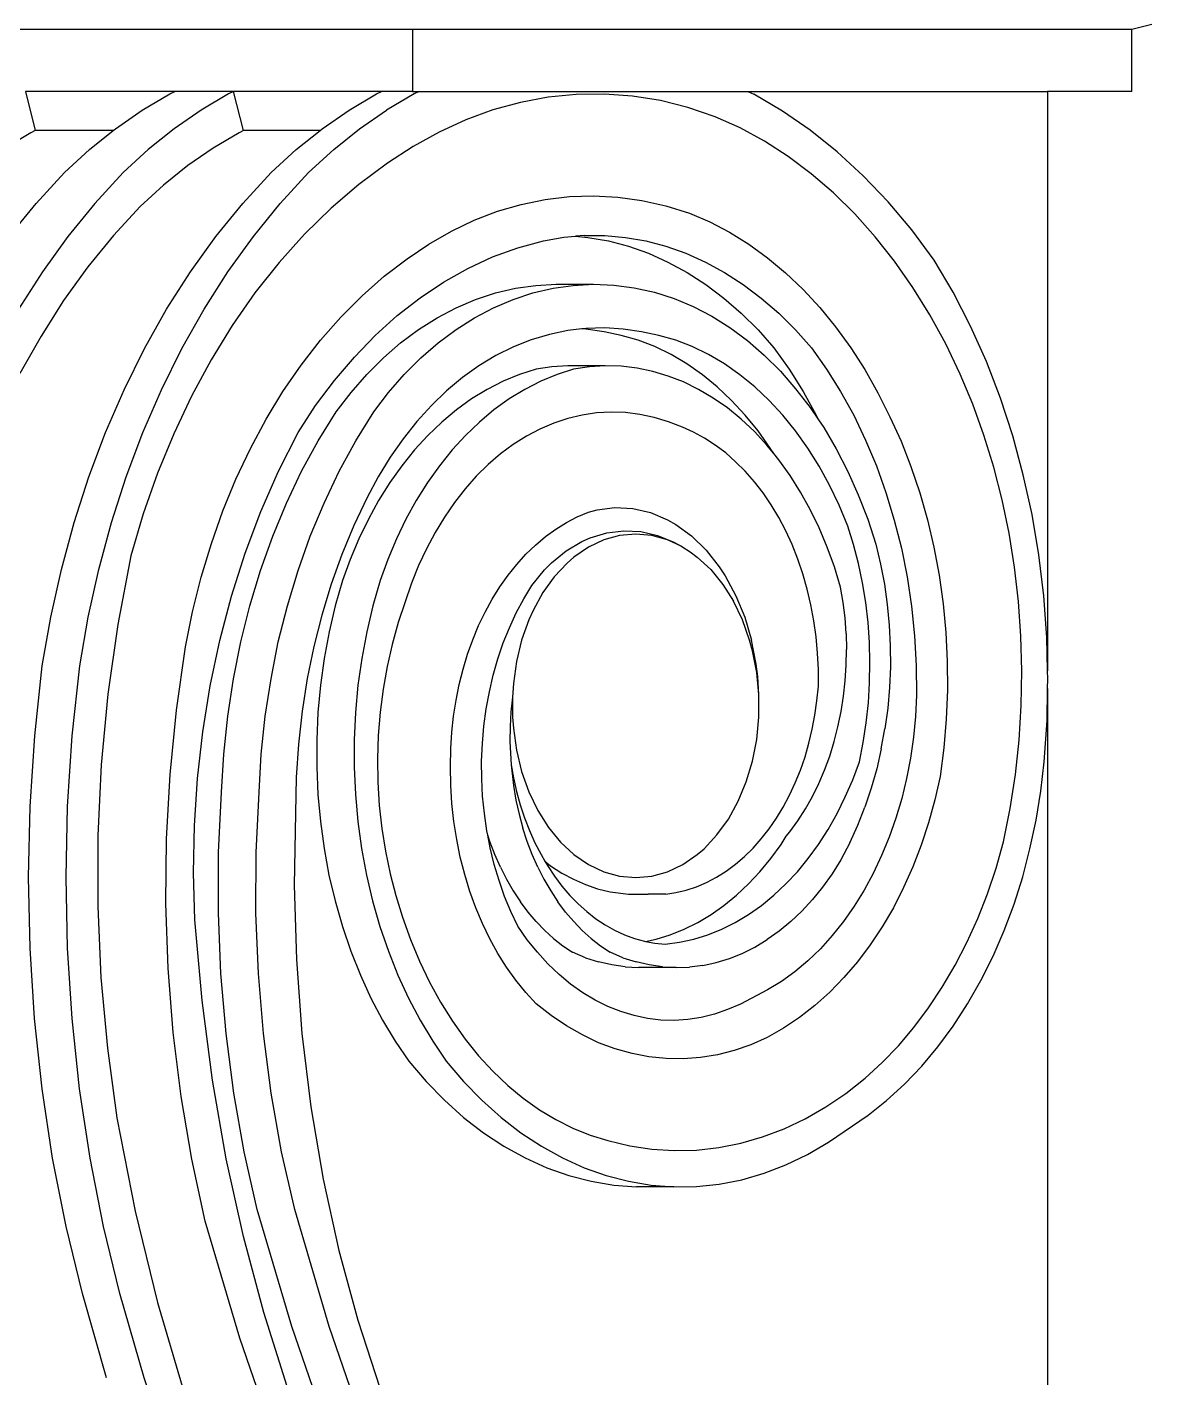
# Model space of a CAD drawing. Extents: x -1563 to 1637, y -685 to 815.
# Drawn here: x 1065.1 to 1200.6, y 372.3 to 535.1 of the extents above; entities that cross this region are included whole.
import ezdxf

# ---------------------------------------------------------------- set-up
doc = ezdxf.new("R2010")
doc.units = 0
doc.header["$MEASUREMENT"] = 0
doc.layers.get('0').update_dxf_attribs({"linetype": 'CONTINUOUS'})

msp = doc.modelspace()

# ---------------------------------------------------------------- linework, layer by layer
at = {"color": 22}
for p, q in [((1111.55, 534.76), (1005.48, 534.76)), ((1198.17, 534.76), (1111.55, 534.76)), ((1111.55, 534.76), (1111.55, 527.3)), ((1200.58, 535.36), (1198.17, 534.76)), ((1198.17, 531.03), (1198.17, 534.76)), ((1198.17, 527.3), (1198.17, 531.03)), ((1064.93, 527.3), (1066.1, 522.59)), ((1082.93, 527.3), (1064.93, 527.3)), ((1082.32, 527), (1082.93, 527.3)), ((1090, 527.3), (1082.93, 527.3)), ((1090, 527.3), (1089.39, 527)), ((1107.82, 527.3), (1090, 527.3)), ((1091.17, 522.59), (1090, 527.3)), ((1107.21, 527), (1107.82, 527.3)), ((1111.55, 527.3), (1107.82, 527.3)), ((1111.55, 527.3), (1112.33, 527.3)), ((1112.33, 527.3), (1111.72, 527)), ((1112.33, 527.3), (1151.92, 527.3)), ((1151.92, 527.3), (1188.02, 527.3)), ((1151.92, 527.3), (1152.62, 526.96)), ((1198.17, 527.3), (1188.02, 527.3)), ((1188.02, 527.3), (1188.02, 457.5)), ((1079, 525.04), (1082.32, 527)), ((1089.39, 527), (1086.07, 525.04)), ((1103.89, 525.04), (1107.21, 527)), ((1111.72, 527), (1108.4, 525.04)), ((1124.54, 525.98), (1121.22, 525.07)), ((1127.89, 526.6), (1124.54, 525.98)), ((1131.26, 526.93), (1127.89, 526.6)), ((1134.65, 526.98), (1131.26, 526.93)), ((1138.02, 526.73), (1134.65, 526.98)), ((1141.38, 526.19), (1138.02, 526.73)), ((1144.71, 525.37), (1141.38, 526.19)), ((1156.08, 524.93), (1152.62, 526.96)), ((1075.77, 522.79), (1079, 525.04)), ((1086.07, 525.04), (1082.84, 522.79)), ((1100.66, 522.79), (1103.89, 525.04)), ((1105.17, 522.79), (1108.4, 525.04)), ((1121.22, 525.07), (1117.95, 523.87)), ((1148, 524.26), (1144.71, 525.37)), ((1151, 522.92), (1148, 524.26)), ((1159.44, 522.62), (1156.08, 524.93)), ((1066.1, 522.59), (1065.59, 522.33)), ((1075.51, 522.59), (1066.1, 522.59)), ((1072.64, 520.29), (1075.51, 522.59)), ((1075.51, 522.59), (1075.77, 522.79)), ((1082.84, 522.79), (1079.71, 520.29)), ((1091.17, 522.59), (1090.66, 522.33)), ((1100.4, 522.59), (1091.17, 522.59)), ((1097.53, 520.29), (1100.4, 522.59)), ((1100.4, 522.59), (1100.66, 522.79)), ((1102.05, 520.29), (1105.17, 522.79)), ((1114.74, 522.4), (1111.6, 520.66)), ((1117.95, 523.87), (1114.74, 522.4)), ((1153.93, 521.32), (1151, 522.92)), ((1162.69, 520.01), (1159.44, 522.62)), ((1065.59, 522.33), (1062.47, 520.48)), ((1090.66, 522.33), (1087.53, 520.48)), ((1156.79, 519.47), (1153.93, 521.32)), ((1069.63, 517.52), (1072.64, 520.29)), ((1079.71, 520.29), (1076.7, 517.52)), ((1087.53, 520.48), (1084.49, 518.37)), ((1094.51, 517.52), (1097.53, 520.29)), ((1099.03, 517.52), (1102.05, 520.29)), ((1111.6, 520.66), (1108.54, 518.65)), ((1159.56, 517.39), (1156.79, 519.47)), ((1165.82, 517.14), (1162.69, 520.01)), ((1066.21, 513.82), (1069.63, 517.52)), ((1076.7, 517.52), (1073.29, 513.82)), ((1084.49, 518.37), (1081.55, 516.01)), ((1091.1, 513.82), (1094.51, 517.52)), ((1095.62, 513.82), (1099.03, 517.52)), ((1108.54, 518.65), (1105.08, 516.09)), ((1081.55, 516.01), (1078.74, 513.44)), ((1105.08, 516.09), (1101.74, 513.24)), ((1162.23, 515.08), (1159.56, 517.39)), ((1168.81, 514), (1165.82, 517.14)), ((1124.64, 513.7), (1127.53, 514.29)), ((1127.53, 514.29), (1130.43, 514.64)), ((1130.43, 514.64), (1133.35, 514.73)), ((1133.35, 514.73), (1136.26, 514.58)), ((1136.26, 514.58), (1139.17, 514.17)), ((1164.8, 512.54), (1162.23, 515.08)), ((1062.97, 509.83), (1066.21, 513.82)), ((1073.29, 513.82), (1070.04, 509.83)), ((1078.74, 513.44), (1075.52, 509.94)), ((1087.86, 509.83), (1091.1, 513.82)), ((1092.38, 509.83), (1095.62, 513.82)), ((1101.74, 513.24), (1098.53, 510.1)), ((1118.98, 511.79), (1121.79, 512.87)), ((1121.79, 512.87), (1124.64, 513.7)), ((1139.17, 514.17), (1142.04, 513.52)), ((1142.04, 513.52), (1144.89, 512.62)), ((1171.67, 510.61), (1168.81, 514)), ((1116.22, 510.47), (1118.98, 511.79)), ((1144.89, 512.62), (1147.32, 511.58)), ((1147.32, 511.58), (1149.7, 510.34)), ((1167.26, 509.79), (1164.8, 512.54)), ((1070.04, 509.83), (1066.98, 505.57)), ((1075.52, 509.94), (1072.44, 506.16)), ((1084.8, 505.57), (1087.86, 509.83)), ((1089.31, 505.57), (1092.38, 509.83)), ((1098.53, 510.1), (1095.47, 506.69)), ((1113.52, 508.92), (1116.22, 510.47)), ((1127.31, 509.32), (1129.76, 509.74)), ((1129.76, 509.74), (1131.16, 509.86)), ((1132.23, 509.95), (1131.16, 509.86)), ((1131.16, 509.86), (1132.66, 509.72)), ((1132.23, 509.95), (1134.71, 509.94)), ((1132.66, 509.72), (1135.12, 509.29)), ((1134.71, 509.94), (1137.18, 509.72)), ((1137.18, 509.72), (1139.63, 509.29)), ((1149.7, 510.34), (1152.03, 508.89)), ((1169.59, 506.84), (1167.26, 509.79)), ((1174.36, 506.98), (1171.67, 510.61)), ((1110.9, 507.14), (1113.52, 508.92)), ((1121.18, 507.37), (1124.22, 508.48)), ((1124.22, 508.48), (1127.31, 509.32)), ((1135.12, 509.29), (1137.55, 508.65)), ((1137.55, 508.65), (1139.95, 507.8)), ((1139.63, 509.29), (1142.06, 508.65)), ((1139.95, 507.8), (1142.3, 506.75)), ((1142.06, 508.65), (1144.46, 507.8)), ((1144.46, 507.8), (1146.82, 506.75)), ((1152.03, 508.89), (1154.29, 507.26)), ((1072.44, 506.16), (1069.53, 502.11)), ((1095.47, 506.69), (1092.57, 503.02)), ((1108.13, 505.03), (1110.9, 507.14)), ((1118.19, 505.99), (1121.18, 507.37)), ((1142.3, 506.75), (1144.61, 505.5)), ((1146.82, 506.75), (1149.12, 505.5)), ((1154.29, 507.26), (1156.47, 505.44)), ((1171.78, 503.7), (1169.59, 506.84)), ((1176.64, 503.11), (1174.36, 506.98)), ((1066.98, 505.57), (1064.11, 501.07)), ((1081.93, 501.07), (1084.8, 505.57)), ((1086.44, 501.07), (1089.31, 505.57)), ((1105.46, 502.68), (1108.13, 505.03)), ((1115.28, 504.34), (1118.19, 505.99)), ((1144.61, 505.5), (1146.85, 504.05)), ((1149.12, 505.5), (1151.37, 504.05)), ((1156.47, 505.44), (1158.57, 503.44)), ((1092.57, 503.02), (1089.84, 499.1)), ((1112.44, 502.45), (1115.28, 504.34)), ((1119.14, 502.24), (1121.53, 503.03)), ((1121.53, 503.03), (1123.95, 503.59)), ((1123.66, 502.24), (1126.04, 503.03)), ((1123.95, 503.59), (1126.38, 503.94)), ((1126.04, 503.03), (1128.46, 503.59)), ((1126.38, 503.94), (1128.84, 504.07)), ((1128.46, 503.59), (1130.9, 503.94)), ((1128.84, 504.07), (1133.35, 504.07)), ((1130.9, 503.94), (1133.35, 504.07)), ((1133.35, 504.07), (1135.8, 503.97)), ((1135.8, 503.97), (1138.24, 503.65)), ((1138.24, 503.65), (1140.67, 503.11)), ((1140.67, 503.11), (1143.06, 502.35)), ((1146.85, 504.05), (1149.03, 502.4)), ((1151.37, 504.05), (1153.54, 502.4)), ((1158.57, 503.44), (1160.58, 501.27)), ((1173.84, 500.37), (1171.78, 503.7)), ((1178.74, 499.04), (1176.64, 503.11)), ((1069.53, 502.11), (1066.81, 497.83)), ((1102.89, 500.11), (1105.46, 502.68)), ((1109.7, 500.3), (1112.44, 502.45)), ((1114.5, 500.03), (1116.8, 501.24)), ((1116.8, 501.24), (1119.14, 502.24)), ((1119.02, 500.03), (1121.31, 501.24)), ((1121.31, 501.24), (1123.66, 502.24)), ((1143.06, 502.35), (1145.34, 501.39)), ((1145.34, 501.39), (1147.58, 500.22)), ((1149.03, 502.4), (1151.13, 500.58)), ((1153.54, 502.4), (1155.64, 500.58)), ((1160.58, 501.27), (1162.49, 498.93)), ((1079.26, 496.33), (1081.93, 501.07)), ((1083.77, 496.33), (1086.44, 501.07)), ((1100.45, 497.33), (1102.89, 500.11)), ((1107.06, 497.92), (1109.7, 500.3)), ((1112.27, 498.62), (1114.5, 500.03)), ((1116.79, 498.62), (1119.02, 500.03)), ((1147.58, 500.22), (1149.75, 498.85)), ((1151.13, 500.58), (1153.14, 498.58)), ((1155.64, 500.58), (1157.66, 498.58)), ((1175.74, 496.88), (1173.84, 500.37)), ((1089.84, 499.1), (1087.3, 494.96)), ((1110.11, 497), (1112.27, 498.62)), ((1114.63, 497), (1116.79, 498.62)), ((1128.02, 498.04), (1125.84, 497.39)), ((1130.23, 498.5), (1128.02, 498.04)), ((1131.94, 498.7), (1130.23, 498.5)), ((1132.45, 498.76), (1131.94, 498.7)), ((1132.4, 498.67), (1131.94, 498.7)), ((1134.62, 498.33), (1132.4, 498.67)), ((1134.69, 498.82), (1132.45, 498.76)), ((1136.67, 497.92), (1134.62, 498.33)), ((1136.91, 498.67), (1134.69, 498.82)), ((1139.13, 498.33), (1136.91, 498.67)), ((1141.19, 497.92), (1139.13, 498.33)), ((1149.75, 498.85), (1151.86, 497.29)), ((1153.14, 498.58), (1155.06, 496.41)), ((1157.66, 498.58), (1159.58, 496.41)), ((1162.49, 498.93), (1164.3, 496.43)), ((1180.64, 494.78), (1178.74, 499.04)), ((1066.81, 497.83), (1064.27, 493.33)), ((1098.13, 494.34), (1100.45, 497.33)), ((1104.54, 495.31), (1107.06, 497.92)), ((1108.03, 495.2), (1110.11, 497)), ((1112.55, 495.2), (1114.63, 497)), ((1123.69, 496.53), (1121.59, 495.48)), ((1125.84, 497.39), (1123.69, 496.53)), ((1138.71, 497.33), (1136.67, 497.92)), ((1140.71, 496.56), (1138.71, 497.33)), ((1142.67, 495.6), (1140.71, 496.56)), ((1143.23, 497.33), (1141.19, 497.92)), ((1145.23, 496.56), (1143.23, 497.33)), ((1147.19, 495.6), (1145.23, 496.56)), ((1151.86, 497.29), (1153.89, 495.53)), ((1155.06, 496.41), (1156.88, 493.85)), ((1159.58, 496.41), (1161.4, 493.85)), ((1164.3, 496.43), (1165.99, 493.79)), ((1177.49, 493.23), (1175.74, 496.88)), ((1076.8, 491.37), (1079.26, 496.33)), ((1081.32, 491.37), (1083.77, 496.33)), ((1087.3, 494.96), (1084.94, 490.6)), ((1102.14, 492.48), (1104.54, 495.31)), ((1106.04, 493.21), (1108.03, 495.2)), ((1110.55, 493.21), (1112.55, 495.2)), ((1121.59, 495.48), (1119.54, 494.25)), ((1144.59, 494.48), (1142.67, 495.6)), ((1149.1, 494.48), (1147.19, 495.6)), ((1153.89, 495.53), (1155.83, 493.6)), ((1182.34, 490.37), (1180.64, 494.78)), ((1095.94, 491.17), (1098.13, 494.34)), ((1104.14, 491.04), (1106.04, 493.21)), ((1108.66, 491.04), (1110.55, 493.21)), ((1119.54, 494.25), (1117.56, 492.83)), ((1124.42, 493.2), (1122.46, 492.39)), ((1126.42, 493.84), (1124.42, 493.2)), ((1128.32, 494.13), (1126.42, 493.84)), ((1128.94, 493.2), (1126.97, 492.39)), ((1130.23, 494.25), (1128.32, 494.13)), ((1130.93, 493.84), (1128.94, 493.2)), ((1134.75, 494.25), (1130.23, 494.25)), ((1132.84, 494.13), (1130.93, 493.84)), ((1134.75, 494.25), (1132.84, 494.13)), ((1136.66, 494.19), (1134.75, 494.25)), ((1138.57, 493.97), (1136.66, 494.19)), ((1140.47, 493.58), (1138.57, 493.97)), ((1142.34, 493.02), (1140.47, 493.58)), ((1146.45, 493.18), (1144.59, 494.48)), ((1148.24, 491.72), (1146.45, 493.18)), ((1150.96, 493.18), (1149.1, 494.48)), ((1152.76, 491.72), (1150.96, 493.18)), ((1155.83, 493.6), (1157.67, 491.49)), ((1156.88, 493.85), (1158.58, 491.15)), ((1161.4, 493.85), (1163.09, 491.15)), ((1165.99, 493.79), (1167.57, 491.01)), ((1179, 489.61), (1177.49, 493.23)), ((1099.87, 489.45), (1102.14, 492.48)), ((1117.56, 492.83), (1115.64, 491.23)), ((1122.46, 492.39), (1120.53, 491.41)), ((1126.97, 492.39), (1125.05, 491.41)), ((1144.18, 492.3), (1142.34, 493.02)), ((1145.99, 491.41), (1144.18, 492.3)), ((1149.96, 490.09), (1148.24, 491.72)), ((1154.48, 490.09), (1152.76, 491.72)), ((1157.67, 491.49), (1159.42, 489.22)), ((1074.56, 486.21), (1076.8, 491.37)), ((1079.08, 486.21), (1081.32, 491.37)), ((1084.94, 490.6), (1082.79, 486.04)), ((1093.9, 487.81), (1095.94, 491.17)), ((1102.35, 488.7), (1104.14, 491.04)), ((1106.87, 488.7), (1108.66, 491.04)), ((1115.64, 491.23), (1113.81, 489.47)), ((1118.66, 490.26), (1116.84, 488.95)), ((1120.53, 491.41), (1118.66, 490.26)), ((1123.17, 490.26), (1121.35, 488.95)), ((1125.05, 491.41), (1123.17, 490.26)), ((1147.75, 490.37), (1145.99, 491.41)), ((1149.46, 489.17), (1147.75, 490.37)), ((1151.6, 488.32), (1149.96, 490.09)), ((1156.12, 488.32), (1154.48, 490.09)), ((1158.58, 491.15), (1160.15, 488.3)), ((1163.09, 491.15), (1164.66, 488.3)), ((1167.57, 491.01), (1169.03, 488.11)), ((1183.82, 485.81), (1182.34, 490.37)), ((1097.75, 486.22), (1099.87, 489.45)), ((1100.19, 485.22), (1102.35, 488.7)), ((1104.71, 485.22), (1106.87, 488.7)), ((1113.81, 489.47), (1112.06, 487.54)), ((1116.84, 488.95), (1115.08, 487.48)), ((1121.35, 488.95), (1119.6, 487.48)), ((1131.96, 488.31), (1130.25, 487.9)), ((1133.7, 488.57), (1131.96, 488.31)), ((1135.44, 488.67), (1133.7, 488.57)), ((1137.18, 488.61), (1135.44, 488.67)), ((1138.92, 488.4), (1137.18, 488.61)), ((1140.64, 488.04), (1138.92, 488.4)), ((1151.11, 487.82), (1149.46, 489.17)), ((1153.16, 486.4), (1151.6, 488.32)), ((1157.67, 486.4), (1156.12, 488.32)), ((1159.42, 489.22), (1160.41, 487.75)), ((1160.15, 488.3), (1160.41, 487.75)), ((1164.66, 488.3), (1166.1, 485.31)), ((1180.35, 485.88), (1179, 489.61)), ((1092.01, 484.28), (1093.9, 487.81)), ((1112.06, 487.54), (1110.4, 485.46)), ((1115.08, 487.48), (1113.39, 485.87)), ((1119.6, 487.48), (1117.91, 485.87)), ((1126.88, 486.63), (1125.25, 485.78)), ((1128.55, 487.34), (1126.88, 486.63)), ((1130.25, 487.9), (1128.55, 487.34)), ((1142.35, 487.52), (1140.64, 488.04)), ((1144.03, 486.85), (1142.35, 487.52)), ((1145.38, 486.25), (1144.03, 486.85)), ((1152.7, 486.33), (1151.11, 487.82)), ((1160.41, 487.75), (1161.05, 486.8)), ((1161.05, 486.8), (1162.57, 484.23)), ((1169.03, 488.11), (1170.36, 485.16)), ((1072.56, 480.87), (1074.56, 486.21)), ((1077.07, 480.87), (1079.08, 486.21)), ((1082.79, 486.04), (1080.85, 481.3)), ((1095.4, 481.56), (1097.75, 486.22)), ((1098.19, 481.55), (1100.19, 485.22)), ((1102.71, 481.55), (1104.71, 485.22)), ((1110.4, 485.46), (1108.84, 483.23)), ((1113.39, 485.87), (1111.78, 484.11)), ((1117.91, 485.87), (1116.3, 484.11)), ((1125.25, 485.78), (1123.66, 484.78)), ((1146.71, 485.53), (1145.38, 486.25)), ((1148, 484.7), (1146.71, 485.53)), ((1154.21, 484.69), (1152.7, 486.33)), ((1154.62, 484.34), (1153.16, 486.4)), ((1159.14, 484.34), (1157.67, 486.4)), ((1166.1, 485.31), (1167.39, 482.2)), ((1170.36, 485.16), (1171.56, 482.1)), ((1181.53, 482.03), (1180.35, 485.88)), ((1185.09, 481.13), (1183.82, 485.81)), ((1090.28, 480.61), (1092.01, 484.28)), ((1111.78, 484.11), (1110.25, 482.21)), ((1116.3, 484.11), (1114.77, 482.21)), ((1122.12, 483.64), (1120.64, 482.36)), ((1123.66, 484.78), (1122.12, 483.64)), ((1149.25, 483.76), (1148, 484.7)), ((1150.45, 482.7), (1149.25, 483.76)), ((1155.03, 483.69), (1154.21, 484.69)), ((1155.03, 483.69), (1154.62, 484.34)), ((1155.65, 482.93), (1155.03, 483.69)), ((1160.5, 482.16), (1159.14, 484.34)), ((1162.57, 484.23), (1163.96, 481.53)), ((1108.84, 483.23), (1107.39, 480.86)), ((1110.25, 482.21), (1108.81, 480.18)), ((1114.77, 482.21), (1113.33, 480.18)), ((1120.64, 482.36), (1119.21, 480.96)), ((1151.61, 481.55), (1150.45, 482.7)), ((1157, 481.05), (1155.65, 482.93)), ((1161.76, 479.86), (1160.5, 482.16)), ((1167.39, 482.2), (1168.55, 478.99)), ((1171.56, 482.1), (1172.62, 478.94)), ((1182.53, 478.09), (1181.53, 482.03)), ((1070.79, 475.37), (1072.56, 480.87)), ((1075.3, 475.37), (1077.07, 480.87)), ((1080.85, 481.3), (1079.12, 476.4)), ((1088.71, 476.79), (1090.28, 480.61)), ((1093.28, 476.71), (1095.4, 481.56)), ((1096.36, 477.71), (1098.19, 481.55)), ((1100.88, 477.71), (1102.71, 481.55)), ((1107.39, 480.86), (1106.06, 478.37)), ((1108.81, 480.18), (1107.46, 478.03)), ((1113.33, 480.18), (1111.98, 478.03)), ((1119.21, 480.96), (1117.86, 479.43)), ((1152.71, 480.29), (1151.61, 481.55)), ((1153.75, 478.94), (1152.71, 480.29)), ((1158.27, 479.04), (1157, 481.05)), ((1163.96, 481.53), (1165.22, 478.71)), ((1186.14, 476.34), (1185.09, 481.13)), ((1117.86, 479.43), (1116.58, 477.79)), ((1154.73, 477.5), (1153.75, 478.94)), ((1159.44, 476.93), (1158.27, 479.04)), ((1162.91, 477.45), (1161.76, 479.86)), ((1165.22, 478.71), (1166.35, 475.78)), ((1168.55, 478.99), (1169.55, 475.67)), ((1172.62, 478.94), (1173.55, 475.7)), ((1094.71, 473.72), (1096.36, 477.71)), ((1099.22, 473.72), (1100.88, 477.71)), ((1106.06, 478.37), (1104.47, 475.02)), ((1107.46, 478.03), (1106.22, 475.76)), ((1111.98, 478.03), (1110.73, 475.76)), ((1116.58, 477.79), (1115.37, 476.03)), ((1132.73, 476.63), (1133.78, 476.91)), ((1133.78, 476.91), (1135.92, 477.18)), ((1135.92, 477.18), (1138.07, 477.06)), ((1138.07, 477.06), (1140.18, 476.57)), ((1155.64, 475.98), (1154.73, 477.5)), ((1160.51, 474.72), (1159.44, 476.93)), ((1163.95, 474.94), (1162.91, 477.45)), ((1183.37, 474.07), (1182.53, 478.09)), ((1069.26, 469.73), (1070.79, 475.37)), ((1073.78, 469.73), (1075.3, 475.37)), ((1079.12, 476.4), (1077.61, 471.36)), ((1087.32, 472.84), (1088.71, 476.79)), ((1091.39, 471.67), (1093.28, 476.71)), ((1106.22, 475.76), (1105.07, 473.4)), ((1110.73, 475.76), (1109.59, 473.4)), ((1115.37, 476.03), (1114.25, 474.17)), ((1128.78, 474.58), (1130.07, 475.38)), ((1130.07, 475.38), (1131.38, 476.06)), ((1131.38, 476.06), (1132.73, 476.63)), ((1140.18, 476.57), (1142.24, 475.71)), ((1142.24, 475.71), (1143.23, 475.15)), ((1156.48, 474.38), (1155.64, 475.98)), ((1166.35, 475.78), (1167.34, 472.75)), ((1169.55, 475.67), (1170.4, 472.28)), ((1173.55, 475.7), (1174.32, 472.39)), ((1186.97, 471.46), (1186.14, 476.34)), ((1093.24, 469.59), (1094.71, 473.72)), ((1097.75, 469.59), (1099.22, 473.72)), ((1104.47, 475.02), (1103.02, 471.53)), ((1114.25, 474.17), (1113.21, 472.22)), ((1126.34, 472.66), (1127.54, 473.67)), ((1127.54, 473.67), (1128.78, 474.58)), ((1132.92, 473.52), (1134.92, 474.13)), ((1136.47, 473.8), (1134.56, 473.27)), ((1134.92, 474.13), (1136.97, 474.38)), ((1138.41, 473.97), (1136.47, 473.8)), ((1136.97, 474.38), (1139.02, 474.28)), ((1140.35, 473.8), (1138.41, 473.97)), ((1139.02, 474.28), (1141.04, 473.82)), ((1142.25, 473.27), (1140.35, 473.8)), ((1141.04, 473.82), (1143.01, 473.01)), ((1143.23, 475.15), (1145.13, 473.76)), ((1145.13, 473.76), (1146.89, 472.05)), ((1157.25, 472.71), (1156.48, 474.38)), ((1161.48, 472.42), (1160.51, 474.72)), ((1164.64, 472.71), (1163.95, 474.94)), ((1184.02, 469.99), (1183.37, 474.07)), ((1086.1, 468.78), (1087.32, 472.84)), ((1105.07, 473.4), (1104.04, 470.93)), ((1109.59, 473.4), (1108.56, 470.93)), ((1113.21, 472.22), (1112.27, 470.18)), ((1125.18, 471.54), (1126.34, 472.66)), ((1128.29, 470.52), (1130.06, 471.96)), ((1130.06, 471.96), (1131.94, 473.08)), ((1132.72, 472.4), (1130.98, 471.2)), ((1131.94, 473.08), (1132.92, 473.52)), ((1134.56, 473.27), (1132.72, 472.4)), ((1143.96, 472.47), (1142.25, 473.27)), ((1143.01, 473.01), (1143.96, 472.47)), ((1143.96, 472.47), (1144.98, 471.84)), ((1146.89, 472.05), (1148.48, 470.05)), ((1157.94, 470.97), (1157.25, 472.71)), ((1162.34, 470.04), (1161.48, 472.42)), ((1165.23, 470.43), (1164.64, 472.71)), ((1167.34, 472.75), (1167.91, 470.37)), ((1170.4, 472.28), (1171.09, 468.82)), ((1174.32, 472.39), (1174.95, 469.01)), ((1077.61, 471.36), (1076.05, 463.09)), ((1089.73, 466.48), (1091.39, 471.67)), ((1103.02, 471.53), (1101.74, 467.93)), ((1104.04, 470.93), (1103.12, 468.38)), ((1108.56, 470.93), (1107.64, 468.38)), ((1123.04, 469.01), (1124.08, 470.32)), ((1124.08, 470.32), (1125.18, 471.54)), ((1127.45, 469.68), (1128.29, 470.52)), ((1130.15, 470.49), (1128.61, 468.84)), ((1130.98, 471.2), (1130.15, 470.49)), ((1144.98, 471.84), (1145.83, 471.2)), ((1145.83, 471.2), (1147.45, 469.7)), ((1158.54, 469.18), (1157.94, 470.97)), ((1165.72, 468.1), (1165.23, 470.43)), ((1167.91, 470.37), (1168.37, 467.94)), ((1187.56, 466.52), (1186.97, 471.46)), ((1067.98, 463.98), (1069.26, 469.73)), ((1072.5, 463.98), (1073.78, 469.73)), ((1085.06, 464.63), (1086.1, 468.78)), ((1091.95, 465.34), (1093.24, 469.59)), ((1096.47, 465.34), (1097.75, 469.59)), ((1112.27, 470.18), (1111.42, 468.05)), ((1122.05, 467.61), (1123.04, 469.01)), ((1125.91, 467.8), (1127.45, 469.68)), ((1128.61, 468.84), (1127.24, 466.93)), ((1147.45, 469.7), (1148.91, 467.91)), ((1148.48, 470.05), (1149.2, 468.94)), ((1149.2, 468.94), (1150.49, 466.55)), ((1159.07, 467.34), (1158.54, 469.18)), ((1163.09, 467.59), (1162.34, 470.04)), ((1171.09, 468.82), (1171.62, 465.3)), ((1174.95, 469.01), (1175.43, 465.59)), ((1184.5, 465.86), (1184.02, 469.99)), ((1101.74, 467.93), (1100.61, 464.23)), ((1103.12, 468.38), (1102.24, 465.32)), ((1107.64, 468.38), (1106.76, 465.32)), ((1111.42, 468.05), (1109.82, 463.31)), ((1121.13, 466.13), (1122.05, 467.61)), ((1124.93, 466.19), (1125.91, 467.8)), ((1148.91, 467.91), (1150.19, 465.88)), ((1159.51, 465.46), (1159.07, 467.34)), ((1163.4, 465.74), (1163.09, 467.59)), ((1166.11, 465.73), (1165.72, 468.1)), ((1168.37, 467.94), (1168.71, 465.48)), ((1088.33, 461.14), (1089.73, 466.48)), ((1120.28, 464.57), (1121.13, 466.13)), ((1124.03, 464.48), (1124.93, 466.19)), ((1127.24, 466.93), (1126.05, 464.78)), ((1151.27, 463.63), (1150.19, 465.88)), ((1150.49, 466.55), (1151.55, 463.95)), ((1159.87, 463.54), (1159.51, 465.46)), ((1163.62, 463.87), (1163.4, 465.74)), ((1166.39, 463.33), (1166.11, 465.73)), ((1168.71, 465.48), (1168.95, 463)), ((1175.43, 465.59), (1175.75, 462.13)), ((1184.79, 461.7), (1184.5, 465.86)), ((1187.92, 461.54), (1187.56, 466.52)), ((1066.96, 458.12), (1067.98, 463.98)), ((1071.48, 458.12), (1072.5, 463.98)), ((1084.2, 460.39), (1085.06, 464.63)), ((1090.87, 460.99), (1091.95, 465.34)), ((1095.38, 460.99), (1096.47, 465.34)), ((1100.61, 464.23), (1099.65, 460.43)), ((1102.24, 465.32), (1101.5, 462.19)), ((1106.76, 465.32), (1106.02, 462.19)), ((1119.5, 462.95), (1120.28, 464.57)), ((1123.21, 462.7), (1124.03, 464.48)), ((1126.05, 464.78), (1125.54, 463.63)), ((1151.55, 463.95), (1152.37, 461.19)), ((1163.76, 461.99), (1163.62, 463.87)), ((1171.62, 465.3), (1171.99, 461.74)), ((1076.05, 463.09), (1074.86, 454.69)), ((1101.5, 462.19), (1100.9, 459)), ((1106.02, 462.19), (1105.42, 459)), ((1109.82, 463.31), (1109.09, 460.69)), ((1118.8, 461.25), (1119.5, 462.95)), ((1122.47, 460.86), (1123.21, 462.7)), ((1125.54, 463.63), (1124.68, 461.2)), ((1152.13, 461.2), (1151.27, 463.63)), ((1160.14, 461.59), (1159.87, 463.54)), ((1166.56, 460.92), (1166.39, 463.33)), ((1168.95, 463), (1169.07, 460.5)), ((1087.18, 455.69), (1088.33, 461.14)), ((1089.98, 456.55), (1090.87, 460.99)), ((1094.5, 456.55), (1095.38, 460.99)), ((1109.09, 460.69), (1108.48, 458.01)), ((1118.17, 459.5), (1118.8, 461.25)), ((1121.82, 458.94), (1122.47, 460.86)), ((1124.68, 461.2), (1124.06, 458.64)), ((1152.47, 459.93), (1152.13, 461.2)), ((1152.92, 458.3), (1152.37, 461.19)), ((1160.32, 459.62), (1160.14, 461.59)), ((1163.76, 461.99), (1163.81, 460.09)), ((1166.62, 458.49), (1166.56, 460.92)), ((1171.99, 461.74), (1172.19, 458.16)), ((1175.75, 462.13), (1175.93, 458.66)), ((1184.9, 457.52), (1184.79, 461.7)), ((1188.02, 457.5), (1187.92, 461.54)), ((1083.11, 452.75), (1084.2, 460.39)), ((1099.65, 460.43), (1098.86, 456.57)), ((1100.9, 459), (1100.46, 455.76)), ((1105.42, 459), (1104.97, 455.76)), ((1117.63, 457.7), (1118.17, 459.5)), ((1121.26, 456.98), (1121.82, 458.94)), ((1152.98, 457.32), (1152.47, 459.93)), ((1160.41, 457.65), (1160.32, 459.62)), ((1163.77, 458.2), (1163.81, 460.09)), ((1169.07, 460.5), (1169.08, 457.99)), ((1066.05, 449.68), (1066.96, 458.12)), ((1070.56, 449.68), (1071.48, 458.12)), ((1108.48, 458.01), (1108, 455.28)), ((1117.16, 455.85), (1117.63, 457.7)), ((1124.06, 458.64), (1123.68, 455.98)), ((1153.1, 456.83), (1152.92, 458.3)), ((1153.23, 454.64), (1152.98, 457.32)), ((1160.41, 455.67), (1160.41, 457.65)), ((1163.65, 456.31), (1163.77, 458.2)), ((1166.58, 456.06), (1166.62, 458.49)), ((1169.08, 457.99), (1168.98, 455.48)), ((1172.19, 458.16), (1172.23, 454.57)), ((1175.93, 458.66), (1175.95, 455.17)), ((1184.83, 453.34), (1184.9, 457.52)), ((1188.05, 456.53), (1188.02, 457.5)), ((1086.28, 450.14), (1087.18, 455.69)), ((1089.3, 452.04), (1089.98, 456.55)), ((1093.81, 452.04), (1094.5, 456.55)), ((1098.86, 456.57), (1098.25, 452.64)), ((1100.46, 455.76), (1100.15, 452.49)), ((1104.97, 455.76), (1104.67, 452.49)), ((1116.78, 453.96), (1117.16, 455.85)), ((1120.79, 454.97), (1121.26, 456.98)), ((1123.68, 455.98), (1123.57, 454.33)), ((1153.23, 454.64), (1153.1, 456.83)), ((1163.44, 454.44), (1163.65, 456.31)), ((1166.43, 453.65), (1166.58, 456.06)), ((1188.02, 455.38), (1188.05, 456.53)), ((1074.86, 454.69), (1074.06, 446.2)), ((1108, 455.28), (1107.64, 452.52)), ((1120.41, 452.92), (1120.79, 454.97)), ((1123.57, 454.33), (1123.39, 452.56)), ((1123.57, 454.33), (1123.58, 451.93)), ((1153.23, 451.93), (1153.23, 454.64)), ((1160.24, 453.91), (1160.41, 455.67)), ((1163.15, 452.59), (1163.44, 454.44)), ((1168.98, 455.48), (1168.76, 452.99)), ((1172.23, 454.57), (1172.11, 452.02)), ((1175.95, 455.17), (1175.81, 451.69)), ((1187.94, 451.53), (1188.02, 455.38)), ((1188.02, 455.38), (1188.02, 210.36)), ((1082.35, 445.03), (1083.11, 452.75)), ((1098.25, 452.64), (1097.8, 448.66)), ((1100.15, 452.49), (1100, 449.2)), ((1104.67, 452.49), (1104.52, 449.2)), ((1107.64, 452.52), (1107.42, 449.72)), ((1116.49, 452.05), (1116.78, 453.96)), ((1120.13, 450.84), (1120.41, 452.92)), ((1123.39, 452.56), (1123.29, 450.78)), ((1160, 452.17), (1160.24, 453.91)), ((1162.77, 450.76), (1163.15, 452.59)), ((1166.18, 451.24), (1166.43, 453.65)), ((1168.76, 452.99), (1168.43, 450.53)), ((1184.57, 449.17), (1184.83, 453.34)), ((1088.81, 447.48), (1089.3, 452.04)), ((1093.33, 447.48), (1093.81, 452.04)), ((1116.28, 450.11), (1116.49, 452.05)), ((1119.95, 448.74), (1120.13, 450.84)), ((1123.58, 451.93), (1123.68, 450.58)), ((1152.98, 449.25), (1153.23, 451.93)), ((1159.67, 450.46), (1160, 452.17)), ((1165.82, 448.87), (1166.18, 451.24)), ((1172.11, 452.02), (1171.86, 449.5)), ((1175.81, 451.69), (1175.52, 448.23)), ((1187.6, 446.54), (1187.94, 451.53)), ((1065.49, 441.18), (1066.05, 449.68)), ((1070.01, 441.18), (1070.56, 449.68)), ((1085.65, 444.52), (1086.28, 450.14)), ((1100, 449.2), (1100, 445.91)), ((1104.52, 449.2), (1104.52, 445.91)), ((1107.42, 449.72), (1107.33, 446.91)), ((1116.15, 448.16), (1116.28, 450.11)), ((1123.29, 450.78), (1123.27, 449)), ((1123.68, 450.58), (1124.06, 447.93)), ((1152.47, 446.63), (1152.98, 449.25)), ((1159.27, 448.78), (1159.67, 450.46)), ((1162.31, 448.98), (1162.77, 450.76)), ((1167.99, 448.1), (1168.43, 450.53)), ((1171.86, 449.5), (1171.5, 446.99)), ((1184.13, 445.03), (1184.57, 449.17)), ((1097.8, 448.66), (1097.54, 444.66)), ((1116.1, 445.95), (1116.15, 448.16)), ((1119.86, 446.63), (1119.95, 448.74)), ((1123.27, 449), (1123.41, 446.19)), ((1124.06, 447.93), (1124.68, 445.37)), ((1158.8, 447.14), (1159.27, 448.78)), ((1161.77, 447.24), (1162.31, 448.98)), ((1165.35, 446.53), (1165.82, 448.87)), ((1167.99, 448.1), (1167.43, 445.71)), ((1175.52, 448.23), (1175.08, 444.79)), ((1074.06, 446.2), (1073.65, 437.66)), ((1088.54, 442.89), (1088.81, 447.48)), ((1093.06, 442.89), (1093.33, 447.48)), ((1107.33, 446.91), (1107.37, 444.1)), ((1116.14, 443.74), (1116.1, 445.95)), ((1119.87, 444.51), (1119.86, 446.63)), ((1123.41, 446.19), (1123.69, 443.68)), ((1123.41, 446.19), (1123.69, 444.61)), ((1151.73, 444.13), (1152.47, 446.63)), ((1158.25, 445.54), (1158.8, 447.14)), ((1161.15, 445.55), (1161.77, 447.24)), ((1164.55, 444.38), (1165.35, 446.53)), ((1171.5, 446.99), (1171.02, 444.53)), ((1187.19, 443), (1187.6, 446.54)), ((1081.93, 437.25), (1082.35, 445.03)), ((1085.28, 438.86), (1085.65, 444.52)), ((1097.54, 444.66), (1097.3, 431.68)), ((1100, 445.91), (1100.15, 442.61)), ((1104.52, 445.91), (1104.66, 442.61)), ((1119.98, 442.4), (1119.87, 444.51)), ((1123.69, 444.61), (1124.07, 442.96)), ((1124.68, 445.37), (1125.54, 442.94)), ((1157.62, 444), (1158.25, 445.54)), ((1160.46, 443.92), (1161.15, 445.55)), ((1163.65, 442.31), (1164.55, 444.38)), ((1167.43, 445.71), (1166.78, 443.38)), ((1171.02, 444.53), (1170.44, 442.11)), ((1175.08, 444.79), (1174.45, 441.97)), ((1183.51, 440.94), (1184.13, 445.03)), ((1088.19, 435.62), (1088.54, 442.89)), ((1092.71, 435.62), (1093.06, 442.89)), ((1107.37, 444.1), (1107.54, 441.3)), ((1116.28, 441.54), (1116.14, 443.74)), ((1123.69, 443.68), (1123.99, 441.94)), ((1124.07, 442.96), (1124.52, 441.35)), ((1125.54, 442.94), (1126.62, 440.69)), ((1150.76, 441.79), (1151.73, 444.13)), ((1156.93, 442.51), (1157.62, 444)), ((1159.69, 442.36), (1160.46, 443.92)), ((1166.78, 443.38), (1166.01, 441.1)), ((1186.62, 439.5), (1187.19, 443)), ((1065.31, 432.64), (1065.49, 441.18)), ((1069.82, 432.64), (1070.01, 441.18)), ((1100.15, 442.61), (1100.45, 439.34)), ((1104.66, 442.61), (1104.96, 439.34)), ((1107.54, 441.3), (1107.85, 438.52)), ((1116.52, 439.35), (1116.28, 441.54)), ((1120.19, 440.31), (1119.98, 442.4)), ((1123.99, 441.94), (1124.37, 440.24)), ((1124.52, 441.35), (1125.04, 439.78)), ((1149.58, 439.64), (1150.76, 441.79)), ((1155.35, 439.74), (1156.18, 441.09)), ((1156.18, 441.09), (1156.93, 442.51)), ((1158.85, 440.87), (1159.69, 442.36)), ((1162.66, 440.31), (1163.65, 442.31)), ((1165.15, 438.9), (1166.01, 441.1)), ((1170.44, 442.11), (1169.74, 439.75)), ((1174.45, 441.97), (1173.68, 439.2)), ((1120.49, 438.23), (1120.19, 440.31)), ((1124.37, 440.24), (1124.83, 438.57)), ((1125.04, 439.78), (1125.63, 438.26)), ((1126.62, 440.69), (1127.9, 438.65)), ((1148.2, 437.73), (1149.58, 439.64)), ((1154.47, 438.46), (1155.35, 439.74)), ((1156.98, 438.12), (1157.95, 439.45)), ((1157.95, 439.45), (1158.85, 440.87)), ((1161.58, 438.41), (1162.66, 440.31)), ((1169.74, 439.75), (1168.94, 437.46)), ((1182.71, 436.91), (1183.51, 440.94)), ((1185.89, 436.06), (1186.62, 439.5)), ((1085.18, 433.18), (1085.28, 438.86)), ((1100.45, 439.34), (1100.89, 436.11)), ((1104.96, 439.34), (1105.41, 436.11)), ((1107.85, 438.52), (1108.28, 435.78)), ((1116.86, 437.19), (1116.52, 439.35)), ((1120.59, 437.71), (1120.49, 438.23)), ((1125.36, 436.94), (1124.83, 438.57)), ((1125.63, 438.26), (1126.28, 436.79)), ((1127.9, 438.65), (1129.36, 436.87)), ((1153.54, 437.27), (1154.47, 438.46)), ((1156.53, 437.58), (1156.98, 438.12)), ((1160.42, 436.6), (1161.58, 438.41)), ((1164.19, 436.78), (1165.15, 438.9)), ((1173.68, 439.2), (1172.8, 436.51)), ((1073.65, 437.66), (1073.64, 429.1)), ((1081.85, 429.46), (1081.93, 437.25)), ((1117.29, 435.06), (1116.86, 437.19)), ((1120.84, 436.94), (1120.59, 437.71)), ((1120.89, 436.19), (1120.59, 437.71)), ((1121.44, 435.37), (1120.84, 436.94)), ((1121.38, 434.19), (1120.89, 436.19)), ((1125.96, 435.37), (1125.36, 436.94)), ((1126.28, 436.79), (1127.02, 435.37)), ((1129.36, 436.87), (1130.98, 435.37)), ((1146.66, 436.08), (1148.2, 437.73)), ((1151.51, 435.13), (1152.55, 436.15)), ((1152.55, 436.15), (1153.54, 437.27)), ((1154.67, 434.9), (1155.91, 436.6)), ((1155.91, 436.6), (1156.53, 437.58)), ((1159.19, 434.9), (1160.42, 436.6)), ((1164.19, 436.78), (1163.13, 434.75)), ((1168.94, 437.46), (1168.03, 435.24)), ((1172.8, 436.51), (1171.79, 433.9)), ((1181.81, 433.75), (1182.71, 436.91)), ((1088.16, 428.33), (1088.19, 435.62)), ((1092.68, 428.33), (1092.71, 435.62)), ((1100.89, 436.11), (1101.48, 432.91)), ((1105.41, 436.11), (1106, 432.91)), ((1108.28, 435.78), (1108.84, 433.07)), ((1117.82, 432.98), (1117.29, 435.06)), ((1122.12, 433.85), (1121.44, 435.37)), ((1126.63, 433.85), (1125.96, 435.37)), ((1127.02, 435.37), (1127.49, 434.56)), ((1127.49, 434.56), (1128.16, 434.03)), ((1127.49, 434.56), (1127.79, 434.04)), ((1130.98, 435.37), (1132.72, 434.17)), ((1144.09, 434.17), (1145.83, 435.37)), ((1145.83, 435.37), (1146.66, 436.08)), ((1150.43, 434.21), (1151.51, 435.13)), ((1153.36, 433.31), (1154.67, 434.9)), ((1157.88, 433.31), (1159.19, 434.9)), ((1163.13, 434.75), (1162.07, 433.05)), ((1168.03, 435.24), (1167.02, 433.11)), ((1185.01, 432.69), (1185.89, 436.06)), ((1085.34, 427.5), (1085.18, 433.18)), ((1101.48, 432.91), (1102.22, 429.78)), ((1106, 432.91), (1106.73, 429.78)), ((1108.84, 433.07), (1109.52, 430.43)), ((1118.45, 430.94), (1117.82, 432.98)), ((1121.96, 432.23), (1121.38, 434.19)), ((1122.12, 433.85), (1122.86, 432.39)), ((1126.63, 433.85), (1127.37, 432.39)), ((1127.79, 434.04), (1128.63, 432.77)), ((1128.16, 434.03), (1129.53, 433.15)), ((1129.53, 433.15), (1130.93, 432.39)), ((1132.72, 434.17), (1134.56, 433.3)), ((1134.56, 433.3), (1136.47, 432.77)), ((1140.35, 432.77), (1142.25, 433.3)), ((1142.25, 433.3), (1144.09, 434.17)), ((1148.14, 432.65), (1149.3, 433.38)), ((1149.3, 433.38), (1150.43, 434.21)), ((1151.98, 431.83), (1153.36, 433.31)), ((1156.5, 431.83), (1157.88, 433.31)), ((1162.07, 433.05), (1160.92, 431.45)), ((1167.02, 433.11), (1165.92, 431.07)), ((1171.79, 433.9), (1170.67, 431.39)), ((1180.77, 430.66), (1181.81, 433.75)), ((1065.49, 424.11), (1065.31, 432.64)), ((1070, 424.11), (1069.82, 432.64)), ((1097.3, 431.68), (1097.56, 422.72)), ((1122.63, 430.34), (1121.96, 432.23)), ((1122.86, 432.39), (1123.66, 431)), ((1127.37, 432.39), (1128.18, 431)), ((1128.63, 432.77), (1129.53, 431.58)), ((1129.53, 431.58), (1130.48, 430.46)), ((1130.93, 432.39), (1132.37, 431.76)), ((1132.37, 431.76), (1133.83, 431.26)), ((1136.47, 432.77), (1138.41, 432.59)), ((1138.41, 432.59), (1140.35, 432.77)), ((1144.5, 431.09), (1145.74, 431.5)), ((1145.74, 431.5), (1146.95, 432.02)), ((1146.95, 432.02), (1148.14, 432.65)), ((1150.54, 430.48), (1151.98, 431.83)), ((1155.05, 430.48), (1156.5, 431.83)), ((1160.92, 431.45), (1159.71, 429.96)), ((1170.67, 431.39), (1169.44, 428.97)), ((1183.97, 429.4), (1185.01, 432.69)), ((1102.22, 429.78), (1103.1, 426.72)), ((1106.73, 429.78), (1107.61, 426.72)), ((1109.52, 430.43), (1110.33, 427.85)), ((1119.16, 428.97), (1118.45, 430.94)), ((1123.39, 428.5), (1122.63, 430.34)), ((1123.66, 431), (1124.53, 429.68)), ((1125.45, 428.45), (1124.53, 429.68)), ((1128.18, 431), (1129.04, 429.68)), ((1129.97, 428.45), (1129.04, 429.68)), ((1130.48, 430.46), (1131.48, 429.44)), ((1133.83, 431.26), (1135.32, 430.9)), ((1135.32, 430.9), (1137.55, 430.62)), ((1137.55, 430.62), (1139.82, 430.6)), ((1139.82, 430.6), (1139.93, 430.62)), ((1142.06, 430.62), (1139.93, 430.62)), ((1142.06, 430.62), (1143.25, 430.79)), ((1143.25, 430.79), (1144.5, 431.09)), ((1149.04, 429.25), (1150.54, 430.48)), ((1153.55, 429.25), (1155.05, 430.48)), ((1158.43, 428.57), (1159.71, 429.96)), ((1165.92, 431.07), (1164.73, 429.14)), ((1179.6, 427.67), (1180.77, 430.66)), ((1073.64, 429.1), (1074.02, 420.56)), ((1082.12, 421.67), (1081.85, 429.46)), ((1088.46, 421.05), (1088.16, 428.33)), ((1092.98, 421.05), (1092.68, 428.33)), ((1119.97, 427.06), (1119.16, 428.97)), ((1124.23, 426.74), (1123.39, 428.5)), ((1126.43, 427.29), (1125.45, 428.45)), ((1130.95, 427.29), (1129.97, 428.45)), ((1131.48, 429.44), (1132.53, 428.5)), ((1132.53, 428.5), (1133.61, 427.65)), ((1145.89, 427.2), (1147.49, 428.16)), ((1147.49, 428.16), (1149.04, 429.25)), ((1150.4, 427.2), (1152, 428.16)), ((1152, 428.16), (1153.55, 429.25)), ((1158.43, 428.57), (1157.1, 427.3)), ((1164.73, 429.14), (1163.45, 427.31)), ((1169.44, 428.97), (1168.1, 426.68)), ((1182.78, 426.22), (1183.97, 429.4)), ((1086.19, 417.8), (1085.34, 427.5)), ((1103.1, 426.72), (1104.11, 423.74)), ((1107.61, 426.72), (1108.63, 423.74)), ((1110.33, 427.85), (1111.3, 425.14)), ((1120.85, 425.22), (1119.97, 427.06)), ((1125.36, 425.12), (1124.23, 426.74)), ((1126.43, 427.29), (1127.46, 426.23)), ((1130.95, 427.29), (1131.97, 426.23)), ((1133.61, 427.65), (1134.73, 426.9)), ((1134.73, 426.9), (1135.88, 426.26)), ((1142.58, 425.71), (1144.25, 426.39)), ((1144.25, 426.39), (1145.89, 427.2)), ((1147.1, 425.71), (1148.77, 426.39)), ((1148.77, 426.39), (1150.4, 427.2)), ((1157.1, 427.3), (1155.7, 426.15)), ((1163.45, 427.31), (1162.09, 425.61)), ((1168.1, 426.68), (1166.66, 424.5)), ((1178.3, 424.79), (1179.6, 427.67)), ((1111.3, 425.14), (1112.39, 422.52)), ((1121.82, 423.47), (1120.85, 425.22)), ((1126.57, 423.61), (1125.36, 425.12)), ((1128.53, 425.25), (1127.46, 426.23)), ((1128.53, 425.25), (1129.65, 424.38)), ((1133.05, 425.25), (1131.97, 426.23)), ((1133.05, 425.25), (1134.17, 424.38)), ((1135.88, 426.26), (1137.06, 425.71)), ((1137.06, 425.71), (1138.26, 425.26)), ((1138.26, 425.26), (1139.48, 424.93)), ((1139.48, 424.93), (1139.61, 424.9)), ((1139.61, 424.9), (1140.88, 425.18)), ((1139.61, 424.9), (1140.71, 424.7)), ((1140.88, 425.18), (1142.58, 425.71)), ((1141.95, 424.57), (1143.68, 424.8)), ((1143.68, 424.8), (1145.4, 425.18)), ((1145.4, 425.18), (1147.1, 425.71)), ((1152.77, 424.23), (1154.26, 425.13)), ((1155.7, 426.15), (1154.26, 425.13)), ((1162.09, 425.61), (1160.65, 424.02)), ((1176.88, 422.03), (1178.3, 424.79)), ((1181.45, 423.14), (1182.78, 426.22)), ((1066.03, 415.61), (1065.49, 424.11)), ((1070.55, 415.61), (1070, 424.11)), ((1104.11, 423.74), (1105.26, 420.86)), ((1108.63, 423.74), (1109.77, 420.86)), ((1122.87, 421.8), (1121.82, 423.47)), ((1127.85, 422.21), (1126.57, 423.61)), ((1129.65, 424.38), (1130.8, 423.6)), ((1132.36, 422.95), (1130.8, 423.6)), ((1134.17, 424.38), (1135.32, 423.6)), ((1136.87, 422.95), (1135.32, 423.6)), ((1140.71, 424.7), (1141.95, 424.57)), ((1149.69, 422.85), (1151.25, 423.47)), ((1151.25, 423.47), (1152.77, 424.23)), ((1160.65, 424.02), (1159.14, 422.57)), ((1166.66, 424.5), (1165.12, 422.45)), ((1179.98, 420.19), (1181.45, 423.14)), ((1082.73, 413.93), (1082.12, 421.67)), ((1097.56, 422.72), (1098.23, 413.81)), ((1112.39, 422.52), (1113.59, 420)), ((1123.99, 420.23), (1122.87, 421.8)), ((1129.19, 420.92), (1127.85, 422.21)), ((1132.36, 422.95), (1133.93, 422.44)), ((1135.53, 422.07), (1133.93, 422.44)), ((1137.14, 421.84), (1135.53, 422.07)), ((1136.87, 422.95), (1138.45, 422.44)), ((1137.14, 421.84), (1138.76, 421.76)), ((1140.05, 422.07), (1138.45, 422.44)), ((1143.28, 421.76), (1138.76, 421.76)), ((1141.66, 421.84), (1140.05, 422.07)), ((1141.66, 421.84), (1143.28, 421.76)), ((1143.28, 421.76), (1144.9, 421.82)), ((1146.51, 422.02), (1144.9, 421.82)), ((1146.51, 422.02), (1148.11, 422.36)), ((1148.11, 422.36), (1149.69, 422.85)), ((1159.14, 422.57), (1157.57, 421.26)), ((1165.12, 422.45), (1163.49, 420.55)), ((1175.33, 419.39), (1176.88, 422.03)), ((1074.02, 420.56), (1074.79, 412.07)), ((1089.08, 413.81), (1088.46, 421.05)), ((1093.59, 413.81), (1092.98, 421.05)), ((1105.26, 420.86), (1106.53, 418.08)), ((1109.77, 420.86), (1111.05, 418.08)), ((1113.59, 420), (1114.91, 417.59)), ((1125.18, 418.77), (1123.99, 420.23)), ((1130.58, 419.76), (1129.19, 420.92)), ((1155.95, 420.09), (1154.27, 419.06)), ((1157.57, 421.26), (1155.95, 420.09)), ((1163.49, 420.55), (1161.78, 418.79)), ((1178.38, 417.38), (1179.98, 420.19)), ((1126.43, 417.41), (1125.18, 418.77)), ((1132.03, 418.73), (1130.58, 419.76)), ((1133.52, 417.83), (1132.03, 418.73)), ((1154.27, 419.06), (1151.03, 417.37)), ((1161.78, 418.79), (1160, 417.18)), ((1173.68, 416.89), (1175.33, 419.39)), ((1087.45, 408.19), (1086.19, 417.8)), ((1106.53, 418.08), (1107.93, 415.42)), ((1111.05, 418.08), (1112.45, 415.42)), ((1114.91, 417.59), (1116.34, 415.31)), ((1128.23, 415.99), (1126.43, 417.41)), ((1135.06, 417.07), (1133.52, 417.83)), ((1136.62, 416.45), (1135.06, 417.07)), ((1149.48, 416.69), (1147.9, 416.15)), ((1151.03, 417.37), (1149.48, 416.69)), ((1160, 417.18), (1158.14, 415.73)), ((1171.91, 414.54), (1173.68, 416.89)), ((1176.65, 414.72), (1178.38, 417.38)), ((1066.93, 407.16), (1066.03, 415.61)), ((1071.45, 407.16), (1070.55, 415.61)), ((1107.93, 415.42), (1109.45, 412.89)), ((1112.45, 415.42), (1113.97, 412.89)), ((1116.34, 415.31), (1117.87, 413.15)), ((1130.08, 414.73), (1128.23, 415.99)), ((1138.21, 415.97), (1136.62, 416.45)), ((1139.82, 415.63), (1138.21, 415.97)), ((1141.44, 415.44), (1139.82, 415.63)), ((1143.06, 415.4), (1141.44, 415.44)), ((1144.68, 415.5), (1143.06, 415.4)), ((1146.3, 415.75), (1144.68, 415.5)), ((1147.9, 416.15), (1146.3, 415.75)), ((1158.14, 415.73), (1156.23, 414.45)), ((1083.68, 406.24), (1082.73, 413.93)), ((1090.01, 406.64), (1089.08, 413.81)), ((1094.53, 406.64), (1093.59, 413.81)), ((1098.23, 413.81), (1099.31, 404.98)), ((1131.99, 413.64), (1130.08, 414.73)), ((1133.95, 412.71), (1131.99, 413.64)), ((1156.23, 414.45), (1154.25, 413.34)), ((1170.04, 412.34), (1171.91, 414.54)), ((1174.8, 412.21), (1176.65, 414.72)), ((1074.79, 412.07), (1075.95, 403.66)), ((1109.45, 412.89), (1111.08, 410.5)), ((1113.97, 412.89), (1115.6, 410.5)), ((1117.87, 413.15), (1119.49, 411.14)), ((1135.94, 411.97), (1133.95, 412.71)), ((1137.97, 411.4), (1135.94, 411.97)), ((1150.28, 411.78), (1148.25, 411.26)), ((1152.29, 412.47), (1150.28, 411.78)), ((1154.25, 413.34), (1152.29, 412.47)), ((1168.08, 410.31), (1170.04, 412.34)), ((1172.85, 409.88), (1174.8, 412.21)), ((1111.08, 410.5), (1113.18, 408.04)), ((1115.6, 410.5), (1117.69, 408.04)), ((1119.49, 411.14), (1121.2, 409.27)), ((1140.01, 411.01), (1137.97, 411.4)), ((1142.07, 410.8), (1140.01, 411.01)), ((1144.14, 410.77), (1142.07, 410.8)), ((1146.2, 410.93), (1144.14, 410.77)), ((1148.25, 411.26), (1146.2, 410.93)), ((1166.04, 408.45), (1168.08, 410.31)), ((1121.2, 409.27), (1123, 407.56)), ((1170.79, 407.72), (1172.85, 409.88)), ((1068.2, 398.81), (1066.93, 407.16)), ((1072.71, 398.81), (1071.45, 407.16)), ((1089.11, 398.7), (1087.45, 408.19)), ((1113.18, 408.04), (1115.38, 405.78)), ((1117.69, 408.04), (1119.89, 405.78)), ((1123, 407.56), (1124.87, 406.02)), ((1163.7, 406.6), (1166.04, 408.45)), ((1168.63, 405.75), (1170.79, 407.72)), ((1084.96, 398.66), (1083.68, 406.24)), ((1091.27, 399.57), (1090.01, 406.64)), ((1095.78, 399.57), (1094.53, 406.64)), ((1115.38, 405.78), (1117.68, 403.71)), ((1119.89, 405.78), (1122.2, 403.71)), ((1124.87, 406.02), (1126.81, 404.64)), ((1161.29, 404.97), (1163.7, 406.6)), ((1166.39, 403.98), (1168.63, 405.75)), ((1075.95, 403.66), (1078.14, 392.43)), ((1099.31, 404.98), (1100.79, 396.25)), ((1117.68, 403.71), (1120.07, 401.86)), ((1122.2, 403.71), (1124.59, 401.86)), ((1126.81, 404.64), (1128.8, 403.44)), ((1158.81, 403.54), (1161.29, 404.97)), ((1161.62, 400.71), (1166.39, 403.98)), ((1128.8, 403.44), (1130.85, 402.42)), ((1130.85, 402.42), (1132.94, 401.58)), ((1153.69, 401.35), (1156.28, 402.34)), ((1156.28, 402.34), (1158.81, 403.54)), ((1120.07, 401.86), (1122.55, 400.23)), ((1124.59, 401.86), (1127.06, 400.23)), ((1132.94, 401.58), (1135.06, 400.93)), ((1135.06, 400.93), (1137.7, 400.29)), ((1148.41, 400.07), (1151.06, 400.6)), ((1151.06, 400.6), (1153.69, 401.35)), ((1159.1, 399.23), (1161.62, 400.71)), ((1069.82, 390.58), (1068.2, 398.81)), ((1074.33, 390.58), (1072.71, 398.81)), ((1092.83, 392.61), (1091.27, 399.57)), ((1097.35, 392.61), (1095.78, 399.57)), ((1122.55, 400.23), (1125.09, 398.83)), ((1125.09, 398.83), (1127.7, 397.65)), ((1127.06, 400.23), (1129.61, 398.83)), ((1129.61, 398.83), (1132.21, 397.65)), ((1137.7, 400.29), (1140.37, 399.89)), ((1140.37, 399.89), (1143.05, 399.71)), ((1143.05, 399.71), (1145.73, 399.78)), ((1145.73, 399.78), (1148.41, 400.07)), ((1156.51, 397.99), (1159.1, 399.23)), ((1086.58, 391.2), (1084.96, 398.66)), ((1091.17, 389.37), (1089.11, 398.7)), ((1127.7, 397.65), (1130.35, 396.71)), ((1132.21, 397.65), (1134.87, 396.71)), ((1153.87, 396.98), (1156.51, 397.99)), ((1100.79, 396.25), (1102.67, 387.68)), ((1130.35, 396.71), (1133.04, 396.02)), ((1133.04, 396.02), (1135.76, 395.56)), ((1134.87, 396.71), (1137.56, 396.02)), ((1135.76, 395.56), (1138.49, 395.35)), ((1137.56, 396.02), (1140.28, 395.56)), ((1140.28, 395.56), (1143.01, 395.35)), ((1145.75, 395.39), (1148.48, 395.68)), ((1148.48, 395.68), (1151.19, 396.2)), ((1151.19, 396.2), (1153.87, 396.98)), ((1143.01, 395.35), (1138.49, 395.35)), ((1143.01, 395.35), (1145.75, 395.39)), ((1078.14, 392.43), (1080.83, 381.42)), ((1096.99, 378.54), (1092.83, 392.61)), ((1101.51, 378.54), (1097.35, 392.61)), ((1090.74, 377.13), (1086.58, 391.2)), ((1071.79, 382.49), (1069.82, 390.58)), ((1076.3, 382.49), (1074.33, 390.58)), ((1093.62, 380.21), (1091.17, 389.37)), ((1102.67, 387.68), (1104.94, 379.3)), ((1074.7, 372.32), (1071.79, 382.49)), ((1079.22, 372.32), (1076.3, 382.49)), ((1080.83, 381.42), (1084, 370.66)), ((1096.46, 371.28), (1093.62, 380.21)), ((1104.94, 379.3), (1107.59, 371.13)), ((1101.71, 364.82), (1096.99, 378.54)), ((1106.23, 364.82), (1101.51, 378.54)), ((1095.46, 363.4), (1090.74, 377.13)), ((1082.53, 362.39), (1079.22, 372.32))]:
    msp.add_line(p, q, dxfattribs=at)

doc.saveas('drawing.dxf')
